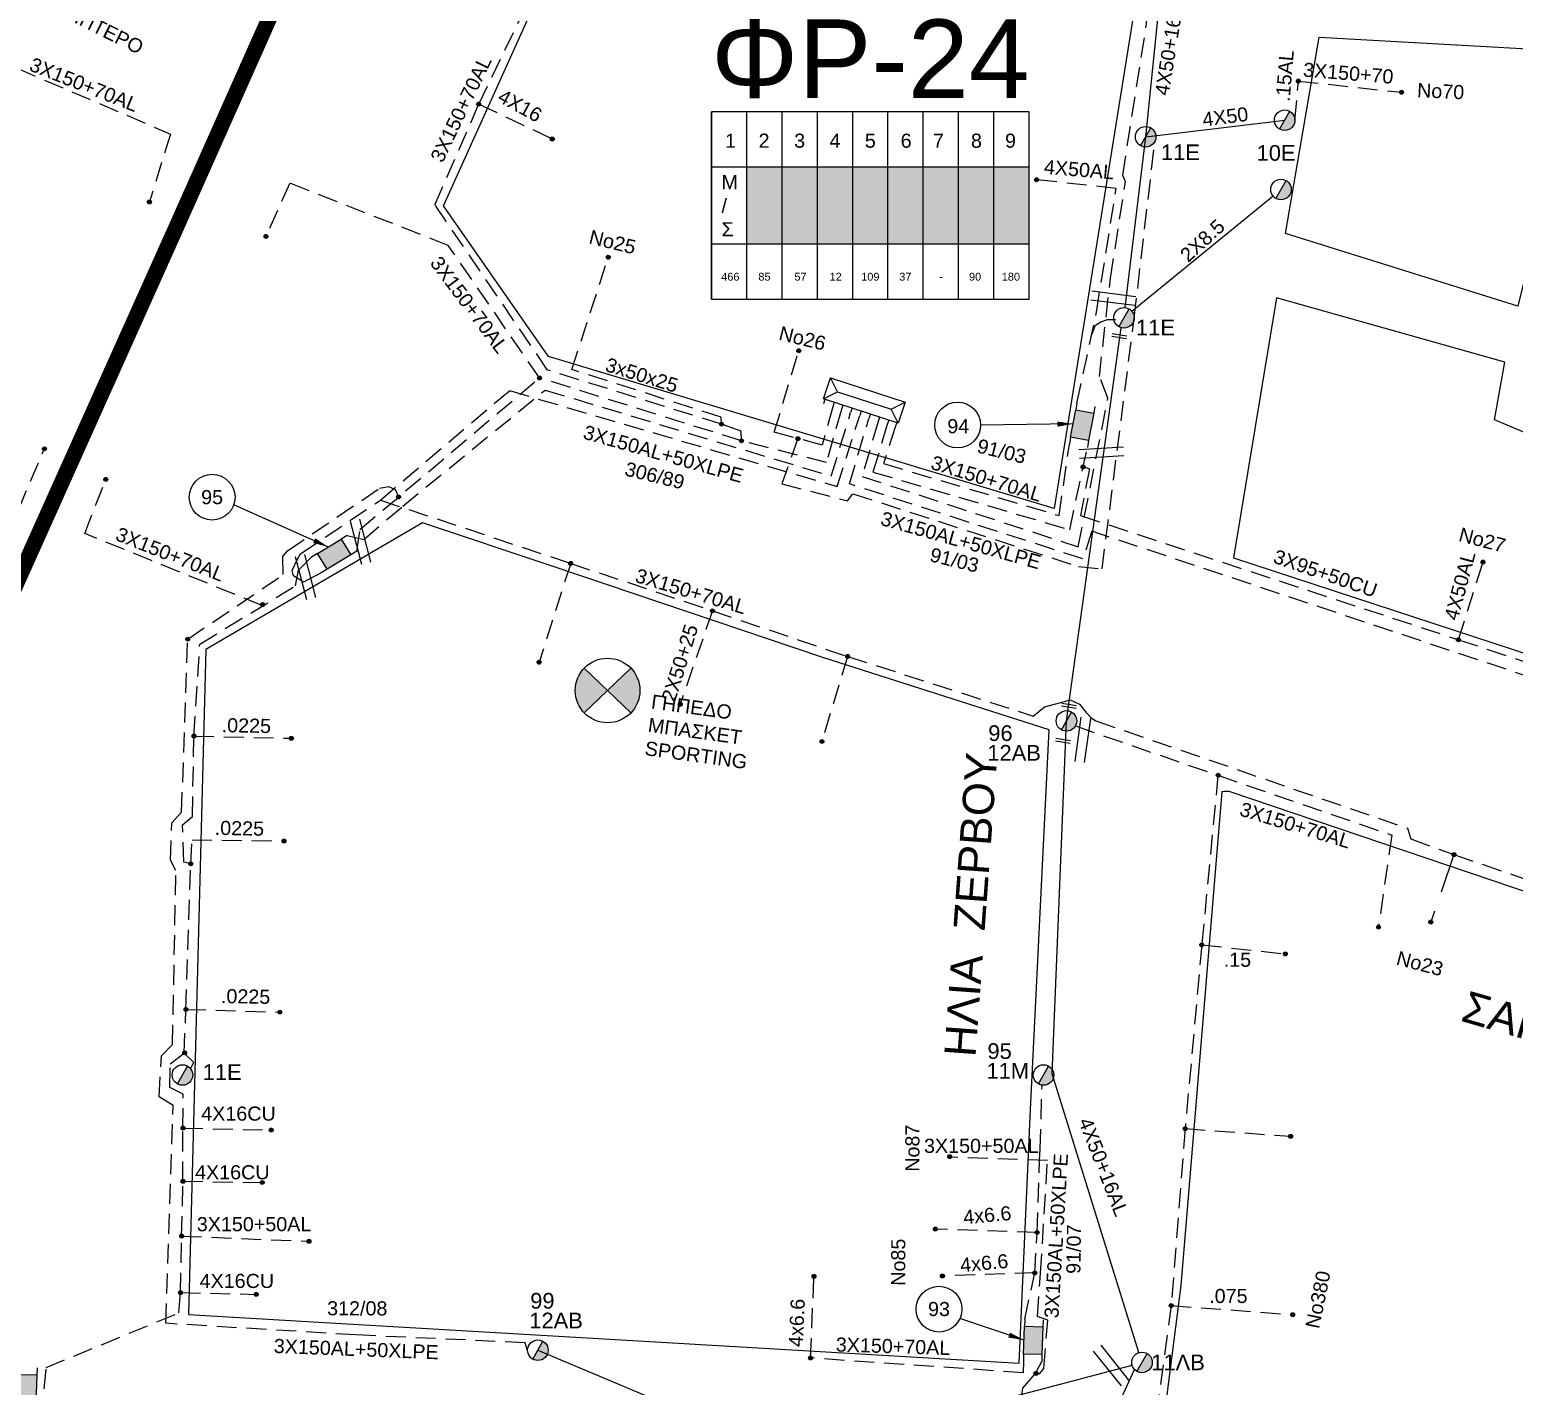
# Model space of a CAD drawing. Header units: millimetres. Extents: x 766 to 1726, y 225 to 629.
# Drawn here: x 1391.4 to 1486.1, y 331.5 to 418 of the extents above; entities that cross this region are included whole.
import ezdxf
from ezdxf.enums import TextEntityAlignment as Align

# ---------------------------------------------------------------- set-up
doc = ezdxf.new("R2010")
doc.units = ezdxf.units.MM
for name, pattern in [('DASHED', [19.05, 12.7, -6.35]), ('DASHED2', [9.525, 6.35, -3.175]), ('DASHEDX2', [38.1, 25.4, -12.7])]:
    doc.linetypes.add(name, pattern=pattern)
for name, color, linetype in [('Link Box 4 Διευθύνσεων', 7, 'Continuous'), ('Άγνωστα', 7, 'Continuous'), ('Ασφαλειοκιβώτια Χ.Τ 9 αναχωρήσεων', 7, 'Continuous'), ('Γυμνά εναέρια ΧΤ (3Φ)   4x16CU', 7, 'Continuous'), ('Γυμνά εναέρια ΧΤ (3Φ)   4x50AL', 7, 'Continuous'), ('Γυμνά εναέρια ΧΤ και ΦΟΠ (3Φ)   4x50+16AL', 7, 'Continuous'), ('Επιγραφές - Σχήματα', 7, 'Continuous'), ('Καλώδια ΧΤ   2x50+16', 7, 'DASHED'), ('Καλώδια ΧΤ   2x8.5', 7, 'DASHED'), ('Καλώδια ΧΤ   3x150+50AL', 7, 'DASHED'), ('Καλώδια ΧΤ   3x150+70AL', 7, 'DASHED'), ('Καλώδια ΧΤ   3x150AL+50CU', 7, 'DASHED'), ('Καλώδια ΧΤ   3x150AL+50XLPE', 7, 'DASHED'), ('Καλώδια ΧΤ   3x95+50CU', 7, 'DASHED'), ('Καλώδια ΧΤ   4x16AL', 7, 'DASHED'), ('Καλώδια ΧΤ   4x50AL', 7, 'DASHED'), ('Καλώδια ΧΤ   4x6AL', 7, 'DASHED'), ('Μηχανική τομή', 7, 'Continuous'), ('Στύλος ΦΜ', 7, 'Continuous'), ('Στύλος ΦΜ @ 1', 7, 'Continuous'), ('Συνδέσεις', 7, 'Continuous'), ('Συνεστραμμένα ΧΤ   3x70+54.6+25 AL', 7, 'SYN_LINE'), ('Τομή', 7, 'Continuous'), ('Υποσταθμός πόλεως', 7, 'Continuous'), ('Υπόβαθρο ΔΕΗ', 7, 'Continuous'), ('Υπόγεια καλώδια Δικτύου ΧΤ και Παρ. ΧΤ - 3X150+70 AL', 7, 'DASHED'), ('Υπόγεια καλώδια Δικτύου ΧΤ και Παρ. ΧΤ 3X50AL +25CU  XLPE', 7, 'DASHED'), ('Υπόγεια καλώδια Παροχών ΧΤ   .0225', 7, 'DASHED'), ('Υπόγεια καλώδια Παροχών ΧΤ   .15', 7, 'DASHED')]:
    doc.layers.add(name, color=color, linetype=linetype)
doc.styles.get("Standard").update_dxf_attribs({"font": 'arial.ttf'})
doc.linetypes.add('SYN_LINE', pattern='A,0.5,-0.0001,["/\\/\\/\\/",Standard,S=0.1,R=0,X=0,Y=-0.05],-0.25', length=0.7501)
doc.dimstyles.new('ISO-25', dxfattribs={"dimtxt": 2.5, "dimasz": 2.5, "dimexe": 1.25, "dimexo": 0.625, "dimtad": 1, "dimtxsty": 'Standard', "dimcen": 2.5, "dimadec": 0, "dimazin": 0, "dimtfac": 1, "dimtmove": 0, "dimatfit": 3, "dimfxl": 1, "dimarcsym": 0})

# ---------------------------------------------------------------- blocks, each defined once
blk = doc.blocks.new('LINK BOX 4 ΑΝΑΧΩΡΗΣΕΩΝ_')
at = {"layer": 'Link Box 4 Διευθύνσεων', "ltscale": 40}
blk.add_hatch(color=256, dxfattribs=at).paths.add_polyline_path([(-3.54, 0), (-3.54, -4.67), (3.54, -4.67), (3.54, 0)])
for p, q in [((-3.54, 0), (-5.33, 0)), ((5.33, 0), (3.54, 0)), ((-3.54, -4.67), (-5.33, -4.67)), ((5.33, -4.67), (3.54, -4.67))]:
    blk.add_line(p, q, dxfattribs=at)
blk.add_lwpolyline([(-3.54, -4.67), (-3.54, 0), (3.54, 0), (3.54, -4.67)], close=True, dxfattribs=at)
blk = doc.blocks.new('ΤΟΜΗ')
at = {"layer": 'Τομή', "ltscale": 40}
for p, q in [((-5.68, 0), (5.68, 0)), ((5.68, -2.33), (-5.68, -2.33))]:
    blk.add_line(p, q, dxfattribs=at)
blk = doc.blocks.new('ΥΠΑΡΧΩΝ ΤΣΙΜΕΝΤΕΝΙΟΣ ΣΤΥΛΟΣ')
at = {"layer": 'Στύλος ΦΜ'}
blk.add_hatch(color=256, dxfattribs=at).paths.add_polyline_path([(-1.29, -2.28, 0.574793), (2.62, 0, 0.268822), (1.3, 2.27)])
blk.add_line((-1.29, -2.28), (1.3, 2.27), dxfattribs=at)
blk.add_circle((0, 0), 2.62, dxfattribs=at)
at = {"layer": 'Στύλος ΦΜ', "flags": 4}
for tag, p in [('ΑΡΙΘΜΟΣ', (-4.68, 8.05)), ('ΤΥΠΟΣ', (-4.91, 3.03))]:
    blk.add_attdef(tag, p, '', height=4, dxfattribs=at)
blk = doc.blocks.new('_ΣΥΝΔΕΣΗ')
at = {"layer": 'Συνδέσεις', "linetype": 'SYN_LINE', "ltscale": 40}
blk.add_hatch(color=256, dxfattribs=at).paths.add_polyline_path([(0.5, -0.01, 1), (-0.5, -0.01, 1)])
at = {"layer": 'Συνδέσεις'}
blk.add_circle((0, -0.01), 0.5, dxfattribs=at)
blk = doc.blocks.new('ΑΣΦΑΛΕΙΟΚΙΒΩΤΙΟ ΥΠΟΣΤΑΘΜΟΥ 9A ΑΝΑΧΩΡΗΣΕΩΝ')
at = {"layer": 'Ασφαλειοκιβώτια Χ.Τ 9 αναχωρήσεων', "ltscale": 40}
for p, q in [((0, 0), (0, 11.955)), ((2.25, 0), (2.25, 11.955)), ((4.5, 0), (4.5, 11.955)), ((6.75, 0), (6.75, 11.955)), ((9, 0), (9, 11.955)), ((11.25, 0), (11.25, 11.955)), ((13.5, 0), (13.5, 11.955)), ((15.75, 0), (15.75, 11.955)), ((18, 0), (18, 11.955)), ((0, 8.434), (20.25, 8.434)), ((0, 3.521), (20.25, 3.521))]:
    blk.add_line(p, q, dxfattribs=at)
at = {"layer": 'Ασφαλειοκιβώτια Χ.Τ 9 αναχωρήσεων'}
blk.add_lwpolyline([(20.25, 0), (20.25, 11.955), (0, 11.955), (0, 0)], close=True, dxfattribs=at)
for s, p in [('1', (0.855, 9.658)), ('2', (2.997, 9.658)), ('3', (5.265, 9.658)), ('4', (7.521, 9.658)), ('5', (9.774, 9.658)), ('6', (12.057, 9.658)), ('7', (14.118, 9.658)), ('8', (16.54, 9.658)), ('9', (18.714, 9.658))]:
    blk.add_text(s, height=0.9, dxfattribs=at).set_placement(p)
at = {"layer": 'Ασφαλειοκιβώτια Χ.Τ 9 αναχωρήσεων', "ltscale": 40}
for tag, height, p in [('ΟΝΟΜΑ', 1.25, (9.403, 14.063)), ('ΚΕΙΜΕΝΟ 1', 0.5, (1.194, 1.435)), ('ΚΕΙΜΕΝΟ 2', 0.5, (3.37, 1.435)), ('ΚΕΙΜΕΝΟ 3', 0.5, (5.669, 1.435)), ('ΚΕΙΜΕΝΟ 4', 0.5, (7.913, 1.435)), ('ΚΕΙΜΕΝΟ 5', 0.5, (10.123, 1.435)), ('ΚΕΙΜΕΝΟ 6', 0.5, (12.354, 1.435)), ('ΚΕΙΜΕΝΟ 7', 0.5, (14.623, 1.435)), ('ΚΕΙΜΕΝΟ 8', 0.5, (16.804, 1.435)), ('ΚΕΙΜΕΝΟ 9', 0.5, (19.088, 1.435)), ('ΣΧ', 0.5, (9.152, -0.433))]:
    blk.add_attdef(tag, text='', height=height, dxfattribs=at).set_placement(p, align=Align.MIDDLE_CENTER)
blk = doc.blocks.new('ΥΠΟΣΤΑΘΜΟΣ ΠΟΛΕΩΣ 9 ΑΝΑΧΩΡΗΣΕΩΝ')
at = {"layer": 'Υποσταθμός πόλεως', "ltscale": 40}
for p, q in [((-9.63, -2.82), (-9.63, -4)), ((-7.12, -2.82), (-7.12, -4)), ((-4.84, -2.82), (-4.84, -4)), ((-2.36, -2.82), (-2.36, -4)), ((0.09, -2.82), (0.09, -4)), ((2.55, -2.82), (2.55, -4)), ((5.02, -2.82), (5.02, -4)), ((7.48, -2.82), (7.48, -4)), ((9.61, -2.82), (9.61, -4))]:
    blk.add_line(p, q, dxfattribs=at)
blk.add_lwpolyline([(-10.02, 2.82), (10.02, 2.82), (10.02, -2.82), (-10.02, -2.82)], close=True, dxfattribs=at)
for points in [[(-7.21, 0), (-10.02, 2.82)], [(-10.02, -2.82), (-7.21, 0)], [(-7.21, 0), (7.21, 0)], [(7.21, 0), (10.02, 2.82)], [(10.02, -2.82), (7.21, 0)]]:
    blk.add_lwpolyline(points, dxfattribs=at)
at = {"layer": 'Υποσταθμός πόλεως', "linetype": 'SYN_LINE', "ltscale": 40, "flags": 1}
for tag, p in [('ΜΕΤΑΣΧΗΜΑΤΙΣΜΟΣ', (10.79, 1.71)), ('ΙΣΧΥΣ', (10.77, -1.08)), ('ΑΡΙΘΜΟΣ', (10.89, -3.8))]:
    blk.add_attdef(tag, p, '', height=1.8, dxfattribs=at)
blk = doc.blocks.new('ΜΗΧΑΝΙΚΗ ΤΟΜΗ')
at = {"layer": 'Μηχανική τομή', "ltscale": 40}
for p, q in [((-1.89, 0.78), (1.89, 0.78)), ((1.89, 0), (-1.89, 0))]:
    blk.add_line(p, q, dxfattribs=at)

msp = doc.modelspace()

# ---------------------------------------------------------------- hatches: boundary and pattern name
at = {"layer": 'Ασφαλειοκιβώτια Χ.Τ 9 αναχωρήσεων'}
for color, points in [(173, [(1439.439, 409.227), (1437.189, 409.227), (1437.189, 404.314), (1439.439, 404.314)]), (30, [(1441.689, 409.227), (1439.439, 409.227), (1439.439, 404.314), (1441.689, 404.314)]), (85, [(1443.939, 409.227), (1441.689, 409.227), (1441.689, 404.314), (1443.939, 404.314)]), (133, [(1446.189, 409.227), (1443.939, 409.227), (1443.939, 404.314), (1446.189, 404.314)]), (27, [(1448.439, 409.227), (1446.189, 409.227), (1446.189, 404.314), (1448.439, 404.314)]), (5, [(1450.689, 409.227), (1448.439, 409.227), (1448.439, 404.314), (1450.689, 404.314)]), (1, [(1452.939, 409.227), (1450.689, 409.227), (1450.689, 404.314), (1452.939, 404.314)]), (6, [(1455.189, 409.227), (1452.939, 409.227), (1452.939, 404.314), (1455.189, 404.314)])]:
    msp.add_hatch(color=color, dxfattribs=at).paths.add_polyline_path(points)
at = {"layer": 'Επιγραφές - Σχήματα'}
h = msp.add_hatch(color=1, dxfattribs=at)
h.paths.add_polyline_path([(1428.303, 375.838), (1426.811, 377.259, 0.192459), (1426.243, 375.838, 0.192459), (1426.811, 374.418)])
h.paths.add_polyline_path([(1430.364, 375.838, 0.192459), (1429.796, 377.259), (1428.303, 375.838), (1429.796, 374.418, 0.192459)])
h = msp.add_hatch(color=1, dxfattribs=at)
h.paths.add_polyline_path([(1426.811, 377.259, 0.192459), (1426.243, 375.838, 0.192459), (1426.811, 374.418), (1428.303, 375.838)])
h.paths.add_polyline_path([(1429.796, 377.259), (1428.303, 375.838), (1429.796, 374.418, 0.192459), (1430.364, 375.838, 0.192459)])

# ---------------------------------------------------------------- linework, layer by layer
at = {"layer": 'Άγνωστα', "color": 5, "linetype": 'DASHED', "ltscale": 0.1}
for points in [[(1411.702, 385.723), (1412.757, 385.478), (1415.242, 387.594), (1424.322, 394.999), (1442.566, 389.512), (1443.808, 393.566)], [(1401.72, 364.793), (1401.286, 364.897), (1401.204, 367.27), (1401.823, 367.807), (1401.927, 372.936), (1402.299, 378.79), (1408.4, 382.519), (1408.586, 383.51), (1409.43, 384.332)], [(1401.697, 351.736), (1401.927, 352.116), (1401.307, 352.71), (1401.41, 355.5), (1401.72, 364.793), (1401.803, 366.321)], [(1390.671, 330.008), (1391.003, 329.313), (1392.21, 329.401), (1392.504, 332.665), (1400.972, 336.156), (1401.067, 337.439), (1401.142, 341.045), (1401.224, 344.541), (1401.224, 347.935), (1401.245, 350.102), (1400.398, 350.515), (1400.419, 352.029), (1401.307, 352.71)]]:
    msp.add_lwpolyline(points, dxfattribs=at)
at = {"layer": 'Άγνωστα', "color": 6, "linetype": 'DASHED', "ltscale": 0.1}
for points in [[(1425.953, 383.947), (1423.935, 377.646)], [(1443.615, 378.011), (1441.972, 372.587)]]:
    msp.add_lwpolyline(points, dxfattribs=at)
at = {"layer": 'Άγνωστα', "color": 6, "linetype": 'DASHEDX2', "ltscale": 0.1}
msp.add_lwpolyline([(1482.284, 365.377), (1480.806, 361.072)], dxfattribs=at)
at = {"layer": 'Άγνωστα', "color": 173, "linetype": 'DASHED', "ltscale": 0.1}
msp.add_lwpolyline([(1454.908, 335.737), (1455.55, 338.697), (1455.701, 341.276), (1455.851, 345.87), (1455.901, 346.601), (1456.013, 350.667)], dxfattribs=at)
at = {"layer": 'Άγνωστα', "color": 30, "linetype": 'DASHED', "ltscale": 0.1}
msp.add_lwpolyline([(1465.141, 347.896), (1471.87, 347.411)], dxfattribs=at)
at = {"layer": 'Γυμνά εναέρια ΧΤ (3Φ)   4x16CU', "color": 5, "linetype": 'DASHED', "ltscale": 0.1}
for points in [[(1401.224, 347.935), (1406.852, 347.809)], [(1401.224, 344.541), (1406.279, 344.464)], [(1401.067, 337.439), (1405.896, 337.328)]]:
    msp.add_lwpolyline(points, dxfattribs=at)
at = {"layer": 'Γυμνά εναέρια ΧΤ (3Φ)   4x50AL', "color": 27}
msp.add_lwpolyline([(1462.626, 411.15), (1471.489, 412.209)], dxfattribs=at)
at = {"layer": 'Γυμνά εναέρια ΧΤ και ΦΟΠ (3Φ)   4x50+16AL', "color": 27, "ltscale": 10}
msp.add_lwpolyline([(1461.316, 400.256), (1462.626, 411.15), (1463.674, 421.397), (1463.674, 421.397)], dxfattribs=at)
at = {"layer": 'Γυμνά εναέρια ΧΤ και ΦΟΠ (3Φ)   4x50+16AL', "color": 173, "ltscale": 10}
msp.add_lwpolyline([(1462.191, 333.614), (1456.65, 351.4), (1457.57, 373.898), (1461.066, 398.975)], dxfattribs=at)
at = {"layer": 'Γυμνά εναέρια ΧΤ και ΦΟΠ (3Φ)   4x50+16AL', "color": 173, "ltscale": 0.1}
msp.add_lwpolyline([(1456.689, 284.298), (1453.526, 313.565), (1459.098, 326.433), (1461.917, 332.532)], dxfattribs=at)
at = {"layer": 'Επιγραφές - Σχήματα', "color": 1}
for points in [[(1426.811, 374.418), (1429.796, 377.259)], [(1426.811, 377.259), (1429.796, 374.418)]]:
    msp.add_lwpolyline(points, dxfattribs=at)
at = {"layer": 'Επιγραφές - Σχήματα'}
for centre in [(1450.627, 392.769), (1403.084, 388.165), (1449.442, 336.386)]:
    msp.add_circle(centre, 1.461, dxfattribs=at)
at = {"layer": 'Επιγραφές - Σχήματα', "color": 1}
msp.add_circle((1428.303, 375.838), 2.061, dxfattribs=at)
at = {"layer": 'Καλώδια ΧΤ   2x50+16', "color": 6, "linetype": 'DASHED', "ltscale": 0.1}
msp.add_lwpolyline([(1434.991, 380.92), (1432.939, 374.962)], dxfattribs=at)
at = {"layer": 'Καλώδια ΧΤ   2x8.5', "color": 27}
msp.add_lwpolyline([(1461.744, 400.02), (1470.746, 407.375)], dxfattribs=at)
at = {"layer": 'Καλώδια ΧΤ   3x150+50AL', "color": 5, "ltscale": 0.1}
msp.add_lwpolyline([(1401.142, 341.045), (1409.26, 340.713)], dxfattribs=at)
at = {"layer": 'Καλώδια ΧΤ   3x150+70AL', "color": 1, "ltscale": 0.1}
msp.add_lwpolyline([(1445.561, 392.996), (1444.533, 389.488), (1458.328, 385), (1458.328, 385), (1460.219, 394.471), (1459.674, 395.853), (1460.376, 402.133), (1461.332, 408.279), (1461.157, 408.688), (1462.678, 418.354), (1462.704, 420.989), (1459.173, 422.71), (1458.67, 423.498), (1457.923, 423.457)], dxfattribs=at)
at = {"layer": 'Καλώδια ΧΤ   3x150+70AL', "color": 133, "ltscale": 0.1}
for points in [[(1436.848, 391.762), (1436.818, 392.367), (1435.572, 392.825), (1424.48, 396.275), (1417.298, 406.807), (1420.092, 413.237), (1422.951, 419.147), (1423.601, 420.661), (1423.976, 421.296), (1429.462, 418.8)], [(1443.216, 393.758), (1442.266, 390.383), (1436.848, 391.762), (1423.965, 395.772), (1418.148, 404.22), (1408.036, 408.19), (1406.516, 404.796)], [(1412.311, 384.728), (1412.514, 386.107), (1423.965, 395.772)]]:
    msp.add_lwpolyline(points, dxfattribs=at)
at = {"layer": 'Καλώδια ΧΤ   3x150+70AL', "color": 27, "ltscale": 0.1}
msp.add_lwpolyline([(1472.361, 414.701), (1478.936, 413.99)], dxfattribs=at)
at = {"layer": 'Καλώδια ΧΤ   3x150+70AL', "color": 173, "ltscale": 0.1}
for points in [[(1458.241, 394.172), (1459.489, 399.969), (1460.741, 407.86)], [(1459.143, 398.438), (1459.428, 399.138), (1459.765, 399.345), (1460.18, 399.501), (1460.491, 399.501), (1460.699, 399.501)], [(1446.653, 392.641), (1445.896, 390.307), (1457.106, 386.996), (1457.756, 391.552)], [(1454.823, 333.074), (1454.812, 332.327), (1441.248, 333.271)]]:
    msp.add_lwpolyline(points, dxfattribs=at)
at = {"layer": 'Καλώδια ΧΤ   3x150+70AL', "color": 85, "ltscale": 0.1}
msp.add_lwpolyline([(1446.146, 392.805), (1445.229, 389.77), (1457.78, 386.093), (1458.903, 391.34)], dxfattribs=at)
at = {"layer": 'Καλώδια ΧΤ   3x150+70AL', "color": 5, "ltscale": 0.1}
msp.add_lwpolyline([(1406.315, 381.245), (1394.956, 385.853), (1396.303, 389.301)], dxfattribs=at)
at = {"layer": 'Καλώδια ΧΤ   3x150+70AL', "color": 6, "ltscale": 0.1}
msp.add_lwpolyline([(1410.039, 383.337), (1408.914, 382.748), (1408.271, 383.152), (1408.187, 383.487), (1408.511, 384.17), (1408.714, 384.553), (1413.813, 387.984), (1425.953, 383.947), (1434.991, 380.92), (1443.615, 378.011), (1455.451, 374.21), (1456.181, 374.798), (1457.207, 375.064), (1457.8, 375.234), (1458.4, 374.968), (1458.815, 374.465), (1459.149, 374.102), (1459.452, 373.902), (1479.315, 367.053), (1479.528, 366.375), (1482.284, 365.377), (1496.867, 360.356), (1505.866, 357.642), (1511.476, 355.542)], dxfattribs=at)
at = {"layer": 'Καλώδια ΧΤ   3x150+70AL', "color": 30, "ltscale": 0.1}
for points in [[(1458.139, 373.575), (1467.235, 370.432), (1478.319, 366.615), (1477.471, 360.75)], [(1467.235, 370.432), (1466.199, 359.618), (1465.141, 347.896), (1464.252, 336.614), (1462.851, 326.433), (1459.419, 306.842), (1458.721, 302.736), (1457.57, 295.034), (1457.596, 294.593), (1482.89, 290.799), (1483.186, 292.94)]]:
    msp.add_lwpolyline(points, dxfattribs=at)
at = {"layer": 'Καλώδια ΧΤ   3x150AL+50CU', "color": 30, "ltscale": 0.1}
msp.add_lwpolyline([(1518.137, 366.35), (1459.192, 385.997), (1458.613, 384.232), (1443.725, 389.012), (1444.974, 393.186)], dxfattribs=at)
at = {"layer": 'Καλώδια ΧΤ   3x150AL+50XLPE', "color": 27, "ltscale": 0.1}
for points in [[(1440.443, 391.903), (1439.41, 389.014), (1443.611, 387.936), (1443.955, 388.383), (1458.331, 383.753), (1459.843, 383.59), (1461.892, 399.59), (1463.208, 410.851)], [(1442.675, 393.934), (1441.995, 391.482), (1438.936, 392.315), (1438.936, 392.315), (1438.936, 392.315), (1438.936, 392.315), (1440.497, 397.501)]]:
    msp.add_lwpolyline(points, dxfattribs=at)
at = {"layer": 'Καλώδια ΧΤ   3x150AL+50XLPE', "color": 6, "ltscale": 0.1}
msp.add_lwpolyline([(1413.813, 387.984), (1422.056, 394.963), (1442.952, 388.841), (1444.389, 393.377)], dxfattribs=at)
at = {"layer": 'Καλώδια ΧΤ   3x150AL+50XLPE', "color": 133, "ltscale": 0.1}
msp.add_lwpolyline([(1423.208, 333.722), (1423.045, 334.244), (1412.239, 334.74), (1410.354, 334.854), (1400.124, 335.482), (1400.606, 349.37), (1399.705, 349.933), (1399.859, 352.544), (1400.561, 353.257), (1400.779, 364.355), (1400.427, 365.009), (1400.524, 367.398), (1401.139, 368.082), (1401.532, 379.113), (1407.612, 383.226), (1407.595, 384.384), (1407.899, 384.749), (1413.76, 388.738), (1414.334, 388.839), (1414.749, 388.666), (1414.972, 388.182)], dxfattribs=at)
at = {"layer": 'Καλώδια ΧΤ   3x150AL+50XLPE', "color": 5, "ltscale": 0.1}
msp.add_lwpolyline([(1455.581, 332.251), (1455.88, 332.272), (1456.129, 332.61), (1456.375, 335.683), (1455.729, 335.927), (1455.919, 338.649), (1456.362, 345.865), (1450.127, 346.081)], dxfattribs=at)
at = {"layer": 'Καλώδια ΧΤ   3x95+50CU', "color": 85, "ltscale": 0.1}
msp.add_lwpolyline([(1458.641, 390.115), (1459.032, 389.967), (1458.465, 386.992), (1482.572, 379.078), (1510.384, 369.866), (1532.895, 362.722), (1536.775, 361.739), (1543.238, 359.63)], dxfattribs=at)
at = {"layer": 'Καλώδια ΧΤ   4x16AL', "color": 133, "ltscale": 0.1}
msp.add_lwpolyline([(1420.092, 413.237), (1424.778, 411.015)], dxfattribs=at)
at = {"layer": 'Καλώδια ΧΤ   4x50AL', "color": 173, "ltscale": 0.1}
msp.add_lwpolyline([(1460.741, 407.86), (1455.663, 408.41)], dxfattribs=at)
at = {"layer": 'Καλώδια ΧΤ   4x50AL', "color": 85, "ltscale": 0.1}
msp.add_lwpolyline([(1482.572, 379.078), (1484.136, 384.028)], dxfattribs=at)
at = {"layer": 'Καλώδια ΧΤ   4x6AL', "color": 173, "linetype": 'DASHED', "ltscale": 0.1}
for points in [[(1455.701, 341.276), (1449.208, 341.492)], [(1441.248, 333.271), (1441.468, 338.482)], [(1455.55, 338.697), (1449.656, 338.5)]]:
    msp.add_lwpolyline(points, dxfattribs=at)
at = {"layer": 'Συνεστραμμένα ΧΤ   3x70+54.6+25 AL', "color": 133, "ltscale": 10}
msp.add_lwpolyline([(1423.861, 333.767), (1439.866, 327.022), (1461.753, 332.821)], dxfattribs=at)
at = {"layer": 'Υπόβαθρο ΔΕΗ', "linetype": 'DASHED2', "ltscale": 1.5, "const_width": 1, "flags": 128}
msp.add_lwpolyline([(1331.093, 245.3), (1342.047, 271.231), (1355.691, 302.6), (1366.859, 328.368), (1379.319, 357.098), (1390.003, 381.321), (1400.796, 405.376), (1410.202, 426.503), (1421.434, 448.216), (1430.934, 466.415), (1434.011, 472.903), (1439.093, 480.737), (1445.181, 489.19), (1448.557, 493.339), (1454.267, 499.1), (1465.692, 511.055), (1482.188, 528.362), (1487.533, 533.765), (1494.854, 540.49), (1504.253, 548.541), (1513.643, 556.746), (1541.032, 580.479)], dxfattribs=at)
at = {"layer": 'Υπόβαθρο ΔΕΗ'}
for points in [[(1425.767, 424.322), (1430.982, 435.702), (1454.498, 424.322), (1462.126, 420.7), (1456.788, 387.453), (1424.539, 397.132), (1417.832, 406.746), (1425.767, 424.322)], [(1486.348, 400.349), (1471.543, 404.974), (1473.683, 417.497), (1493.466, 416.406), (1493.161, 406.37), (1487.787, 406.149), (1486.348, 400.349)], [(1487.358, 378.038), (1491.489, 390.315), (1484.873, 393.099), (1485.533, 396.787), (1470.972, 400.877), (1468.229, 384.297), (1487.358, 378.038)], [(1401.58, 336.041), (1410.966, 335.49), (1431.719, 334.28), (1454.547, 332.946), (1455.272, 349.126), (1456.473, 373.34), (1442.037, 377.949), (1424.769, 383.77), (1416.507, 386.524), (1402.68, 378.449), (1401.58, 336.041)], [(1516.106, 326.433), (1517.331, 352.502), (1491.693, 361.37), (1467.95, 369.397), (1467.66, 369.397), (1467.477, 369.366), (1464.865, 337.883), (1463.395, 326.433), (1457.919, 295.068), (1514.458, 286.168), (1516.106, 326.433)]]:
    msp.add_lwpolyline(points, dxfattribs=at)
at = {"layer": 'Υπόγεια καλώδια Δικτύου ΧΤ και Παρ. ΧΤ - 3X150+70 AL', "color": 27, "ltscale": 0.1}
msp.add_lwpolyline([(1388.89, 416.272), (1400.432, 411.324), (1399.086, 406.997)], dxfattribs=at)
at = {"layer": 'Υπόγεια καλώδια Δικτύου ΧΤ και Παρ. ΧΤ - 3X150+70 AL', "color": 2, "ltscale": 0.1}
msp.add_lwpolyline([(1381.084, 391.47), (1390.755, 387.433), (1392.389, 391.253)], dxfattribs=at)
at = {"layer": 'Υπόγεια καλώδια Δικτύου ΧΤ και Παρ. ΧΤ - 3X150+70 AL', "color": 5, "ltscale": 0.1}
msp.add_lwpolyline([(1483.748, 292.85), (1483.392, 290.251), (1449.815, 295.201), (1454.064, 326.433), (1454.788, 331.345), (1455.581, 332.251), (1455.99, 333.037)], dxfattribs=at)
at = {"layer": 'Υπόγεια καλώδια Δικτύου ΧΤ και Παρ. ΧΤ 3X50AL +25CU  XLPE', "color": 133, "linetype": 'DASHED', "ltscale": 0.1}
msp.add_lwpolyline([(1435.572, 392.825), (1435.556, 393.274), (1426.028, 396.301), (1428.345, 403.474)], dxfattribs=at)
at = {"layer": 'Υπόγεια καλώδια Παροχών ΧΤ   .0225', "color": 5, "ltscale": 0.1}
for points in [[(1401.927, 372.936), (1408.131, 372.792)], [(1401.803, 366.321), (1407.669, 366.238)], [(1401.41, 355.5), (1407.403, 355.328)]]:
    msp.add_lwpolyline(points, dxfattribs=at)
at = {"layer": 'Υπόγεια καλώδια Παροχών ΧΤ   .15', "color": 27, "ltscale": 0.1}
msp.add_lwpolyline([(1472.143, 412.209), (1472.361, 414.701)], dxfattribs=at)
at = {"layer": 'Υπόγεια καλώδια Παροχών ΧΤ   .15', "color": 30, "ltscale": 0.1}
for points in [[(1466.199, 359.618), (1471.53, 359.045)], [(1464.252, 336.614), (1472.003, 336.038)]]:
    msp.add_lwpolyline(points, dxfattribs=at)

# ---------------------------------------------------------------- block references
at = {"layer": 'Link Box 4 Διευθύνσεων'}
for p, xscale, yscale, zscale, rotation in [((1457.998, 392.862), 0.250000000000076, 0.250000000000076, 0.250000000000076, 79.50211157195756), ((1410.566, 385.027), 0.2499999999999118, 0.2499999999999118, 0.2499999999999118, 31.47237686508765), ((1454.866, 334.405), 0.250000000000025, 0.250000000000025, 0.250000000000025, 88.17307364505821), ((1390.713, 331.34), 0.2500000000000818, 0.2500000000000818, 0.2500000000000818, 88.17307364505864)]:
    msp.add_blockref('LINK BOX 4 ΑΝΑΧΩΡΗΣΕΩΝ_', p, dxfattribs=dict(at, xscale=xscale, yscale=yscale, zscale=zscale, rotation=rotation))
at = {"layer": 'Ασφαλειοκιβώτια Χ.Τ 9 αναχωρήσεων'}
ref = msp.add_blockref('ΑΣΦΑΛΕΙΟΚΙΒΩΤΙΟ ΥΠΟΣΤΑΘΜΟΥ 9A ΑΝΑΧΩΡΗΣΕΩΝ', (1434.939, 400.793), dxfattribs=at)
ref.add_attrib('ΚΕΙΜΕΝΟ 9', '180', dxfattribs={"ltscale": 40, "height": 0.5}).set_placement((1454.027, 402.228), align=Align.MIDDLE_CENTER)
ref.add_attrib('ΚΕΙΜΕΝΟ 8', '90', dxfattribs={"ltscale": 40, "height": 0.5}).set_placement((1451.743, 402.228), align=Align.MIDDLE_CENTER)
ref.add_attrib('ΚΕΙΜΕΝΟ 7', '-', dxfattribs={"ltscale": 40, "height": 0.5}).set_placement((1449.562, 402.228), align=Align.MIDDLE_CENTER)
ref.add_attrib('ΚΕΙΜΕΝΟ 6', '37', dxfattribs={"ltscale": 40, "height": 0.5}).set_placement((1447.293, 402.228), align=Align.MIDDLE_CENTER)
ref.add_attrib('ΚΕΙΜΕΝΟ 5', '109', dxfattribs={"ltscale": 40, "height": 0.5}).set_placement((1445.063, 402.228), align=Align.MIDDLE_CENTER)
ref.add_attrib('ΚΕΙΜΕΝΟ 4', '12', dxfattribs={"ltscale": 40, "height": 0.5}).set_placement((1442.852, 402.228), align=Align.MIDDLE_CENTER)
ref.add_attrib('ΚΕΙΜΕΝΟ 3', '57', dxfattribs={"ltscale": 40, "height": 0.5}).set_placement((1440.608, 402.228), align=Align.MIDDLE_CENTER)
ref.add_attrib('ΚΕΙΜΕΝΟ 1', '466', dxfattribs={"ltscale": 40, "height": 0.5}).set_placement((1436.133, 402.228), align=Align.MIDDLE_CENTER)
ref.add_attrib('ΚΕΙΜΕΝΟ 2', '85', dxfattribs={"ltscale": 40, "height": 0.5}).set_placement((1438.309, 402.228), align=Align.MIDDLE_CENTER)
at = {"layer": 'Μηχανική τομή', "xscale": 0.2500000000000157, "yscale": 0.2500000000000157, "zscale": 0.2500000000000157, "rotation": 350.5783219312133}
for p in [(1460.924, 398.335), (1457.714, 374.766), (1457.335, 372.528)]:
    msp.add_blockref('ΜΗΧΑΝΙΚΗ ΤΟΜΗ', p, dxfattribs=at)
at = {"layer": 'Στύλος ΦΜ @ 1', "ltscale": 40}
ref = msp.add_blockref('ΥΠΑΡΧΩΝ ΤΣΙΜΕΝΤΕΝΙΟΣ ΣΤΥΛΟΣ', (1471.489, 412.209), dxfattribs=dict(at, xscale=0.25, yscale=0.25, zscale=0.25))
ref.add_attrib('ΤΥΠΟΣ', '10E', (1469.699, 409.623), dxfattribs={"layer": 'Στύλος ΦΜ', "height": 1, "flags": 4})
ref = msp.add_blockref('ΥΠΑΡΧΩΝ ΤΣΙΜΕΝΤΕΝΙΟΣ ΣΤΥΛΟΣ', (1462.626, 411.15), dxfattribs=dict(at, xscale=0.25, yscale=0.25, zscale=0.25))
ref.add_attrib('ΤΥΠΟΣ', '11E', (1463.596, 409.661), dxfattribs={"layer": 'Στύλος ΦΜ', "height": 1, "flags": 4})
at = {"layer": 'Στύλος ΦΜ @ 1', "ltscale": 40, "xscale": 0.25, "yscale": 0.25, "zscale": 0.25}
msp.add_blockref('ΥΠΑΡΧΩΝ ΤΣΙΜΕΝΤΕΝΙΟΣ ΣΤΥΛΟΣ', (1471.253, 407.789), dxfattribs=at)
at = {"layer": 'Στύλος ΦΜ @ 1', "ltscale": 40}
ref = msp.add_blockref('ΥΠΑΡΧΩΝ ΤΣΙΜΕΝΤΕΝΙΟΣ ΣΤΥΛΟΣ', (1461.237, 399.606), dxfattribs=dict(at, xscale=0.25, yscale=0.25, zscale=0.25))
ref.add_attrib('ΤΥΠΟΣ', '11E', (1462.005, 398.49), dxfattribs={"layer": 'Στύλος ΦΜ', "height": 1, "flags": 4})
ref = msp.add_blockref('ΥΠΑΡΧΩΝ ΤΣΙΜΕΝΤΕΝΙΟΣ ΣΤΥΛΟΣ', (1457.57, 373.898), dxfattribs=dict(at, xscale=0.25, yscale=0.25, zscale=0.25))
ref.add_attrib('ΤΥΠΟΣ', '12AB', (1452.525, 371.363), dxfattribs={"layer": 'Στύλος ΦΜ', "height": 1, "flags": 4})
ref.add_attrib('ΑΡΙΘΜΟΣ', '96', (1452.585, 372.619), dxfattribs={"layer": 'Στύλος ΦΜ', "height": 1, "flags": 4})
ref = msp.add_blockref('ΥΠΑΡΧΩΝ ΤΣΙΜΕΝΤΕΝΙΟΣ ΣΤΥΛΟΣ', (1456.111, 351.314), dxfattribs=dict(at, xscale=0.25, yscale=0.25, zscale=0.25))
ref.add_attrib('ΤΥΠΟΣ', '11M', (1452.472, 351.086), dxfattribs={"layer": 'Στύλος ΦΜ', "height": 1, "flags": 4})
ref.add_attrib('ΑΡΙΘΜΟΣ', '95', (1452.531, 352.342), dxfattribs={"layer": 'Στύλος ΦΜ', "height": 1, "flags": 4})
ref = msp.add_blockref('ΥΠΑΡΧΩΝ ΤΣΙΜΕΝΤΕΝΙΟΣ ΣΤΥΛΟΣ', (1401.192, 351.32), dxfattribs=dict(at, xscale=0.25, yscale=0.25, zscale=0.25))
ref.add_attrib('ΤΥΠΟΣ', '11E', (1402.481, 351.007), dxfattribs={"layer": 'Στύλος ΦΜ', "height": 1, "flags": 4})
ref = msp.add_blockref('ΥΠΑΡΧΩΝ ΤΣΙΜΕΝΤΕΝΙΟΣ ΣΤΥΛΟΣ', (1423.861, 333.767), dxfattribs=dict(at, xscale=0.25, yscale=0.25, zscale=0.25))
ref.add_attrib('ΤΥΠΟΣ', '12AB', (1423.312, 335.162), dxfattribs={"layer": 'Στύλος ΦΜ', "height": 1, "flags": 4})
ref.add_attrib('ΑΡΙΘΜΟΣ', '99', (1423.371, 336.419), dxfattribs={"layer": 'Στύλος ΦΜ', "height": 1, "flags": 4})
ref = msp.add_blockref('ΥΠΑΡΧΩΝ ΤΣΙΜΕΝΤΕΝΙΟΣ ΣΤΥΛΟΣ', (1462.385, 332.989), dxfattribs=dict(at, xscale=0.25, yscale=0.25, zscale=0.25))
ref.add_attrib('ΤΥΠΟΣ', '11ΛB', (1462.978, 332.491), dxfattribs={"layer": 'Στύλος ΦΜ', "height": 1, "flags": 4})
at = {"layer": 'Συνδέσεις', "xscale": 0.25, "yscale": 0.25, "zscale": 0.25}
for p in [(1472.362, 414.704), (1478.937, 413.993), (1420.092, 413.237), (1424.778, 411.015), (1455.663, 408.41), (1399.086, 406.997), (1406.516, 404.796), (1428.345, 403.474), (1440.499, 397.506), (1423.965, 395.772), (1435.572, 392.825), (1440.443, 391.903), (1392.389, 391.253), (1436.848, 391.762), (1458.631, 390.096), (1396.303, 389.301), (1414.973, 388.185), (1425.953, 383.947), (1484.136, 384.028), (1406.311, 381.319), (1434.991, 380.92), (1401.532, 379.113), (1482.572, 379.078), (1443.615, 378.011), (1423.935, 377.646), (1432.939, 374.962), (1401.927, 372.936), (1408.131, 372.792), (1441.972, 372.587), (1467.247, 370.435), (1407.669, 366.238), (1482.284, 365.377), (1401.72, 364.793), (1477.471, 360.75), (1480.806, 361.072), (1466.199, 359.618), (1471.53, 359.045), (1401.41, 355.5), (1407.403, 355.328), (1401.335, 352.735), (1401.224, 347.935), (1406.852, 347.809), (1465.141, 347.896), (1471.87, 347.411), (1450.123, 346.116), (1401.224, 344.541), (1406.279, 344.464), (1401.142, 341.045), (1449.208, 341.492), (1455.701, 341.276), (1409.26, 340.713), (1441.468, 338.482), (1449.656, 338.5), (1455.55, 338.697), (1401.067, 337.439), (1405.896, 337.328), (1464.252, 336.614), (1472.003, 336.038), (1441.248, 333.271), (1455.636, 332.292)]:
    msp.add_blockref('_ΣΥΝΔΕΣΗ', p, dxfattribs=at)
at = {"layer": 'Τομή'}
for p, xscale, yscale, zscale, rotation in [((1460.596, 401.146), 0.2499999999998963, 0.2499999999998963, 0.2499999999998963, 352.9778219878426), ((1459.788, 391.296), 0.2499999999998988, 0.2499999999998988, 0.2499999999998988, 3.26333548521951), ((1412.271, 385.244), 0.2500000000000946, 0.2500000000000946, 0.2500000000000946, 104.556418745215), ((1408.759, 382.991), 0.2500000000000946, 0.2500000000000946, 0.2500000000000946, 104.556418745215), ((1458.321, 372.725), 0.2499999999998768, 0.2499999999998768, 0.2499999999998768, 82.06786568920211), ((1460.641, 332.972), 0.2499999999999787, 0.2499999999999787, 0.2499999999999787, 308.7005939978069)]:
    msp.add_blockref('ΤΟΜΗ', p, dxfattribs=dict(at, xscale=xscale, yscale=yscale, zscale=zscale, rotation=rotation))
at = {"layer": 'Υποσταθμός πόλεως', "xscale": 0.2500000000001191, "yscale": 0.2500000000001191, "zscale": 0.2500000000001191, "rotation": 341.9915672908139}
msp.add_blockref('ΥΠΟΣΤΑΘΜΟΣ ΠΟΛΕΩΣ 9 ΑΝΑΧΩΡΗΣΕΩΝ', (1444.677, 394.335), dxfattribs=at)

# ---------------------------------------------------------------- texts
at = {"layer": 'Ασφαλειοκιβώτια Χ.Τ 9 αναχωρήσεων', "insert": (1435.573, 408.706), "char_height": 0.9, "width": 2.17983, "attachment_point": 1}
msp.add_mtext('M\\P/\\PΣ', dxfattribs=at)
at = {"layer": 'Γυμνά εναέρια ΧΤ (3Φ)   4x16CU', "color": 7, "char_height": 0.9, "width": 84.18588, "attachment_point": 1}
for insert in [(1402.39, 349.306), (1401.995, 345.565), (1402.285, 338.635)]:
    msp.add_mtext('4X16CU', dxfattribs=dict(at, insert=insert))
at = {"layer": 'Γυμνά εναέρια ΧΤ (3Φ)   4x50AL', "color": 7, "insert": (1466.185, 412.686), "char_height": 0.9, "width": 84.18588, "attachment_point": 1, "rotation": 7.47466}
msp.add_mtext('4X50', dxfattribs=at)
at = {"layer": 'Γυμνά εναέρια ΧΤ και ΦΟΠ (3Φ)   4x50+16AL', "color": 7, "char_height": 0.9, "width": 84.18588, "attachment_point": 1}
for insert, rotation in [((1463.195, 413.882), 80.83002), ((1459.16, 348.698), 291.19761)]:
    msp.add_mtext('4X50+16AL', dxfattribs=dict(at, insert=insert, rotation=rotation))
at = {"layer": 'Επιγραφές - Σχήματα', "attachment_point": 1}
for s, insert, char_height, width, rotation in [('ΠΕΡΙΠΤΕΡΟ', (1392.316, 420.428), 0.9, 2.83161, 333.44912), ('ΗΛΙΑ  ΖΕΡΒΟΥ', (1449.768, 352.569), 2, 24.91875, 85.83782), ('ΣΑΡΑΝΤΑΠΟΡΟΥ', (1483.196, 356.712), 2, 6.6796, 343.85202)]:
    msp.add_mtext(s, dxfattribs=dict(at, insert=insert, char_height=char_height, width=width, rotation=rotation))
at = {"layer": 'Επιγραφές - Σχήματα'}
for s, insert, char_height, width, attachment_point in [('ΦΡ-24', (1434.899, 418.632), 5, 4.30029, 1), ('94', (1449.973, 393.145), 0.9, 1.13395, 1), ('95', (1403.084, 388.165), 0.9, 1.13395, 5), ('93', (1449.442, 336.386), 0.9, 1.13395, 5)]:
    msp.add_mtext(s, dxfattribs=dict(at, insert=insert, char_height=char_height, width=width, attachment_point=attachment_point))
at = {"layer": 'Επιγραφές - Σχήματα', "color": 7, "char_height": 0.9, "attachment_point": 5}
for s, insert, rotation in [('No70', (1481.438, 414.052), 357.22457), ('No25', (1428.622, 404.434), 346.34553), ('No26', (1440.732, 398.294), 346.34553), ('\\A1;91/03', (1453.441, 391.091), 346.34553), ('306/89', (1431.31, 389.542), 346.34553), ('No27', (1484.09, 385.431), 345.23806), ('91/03', (1450.427, 384.153), 346.34553), ('No23', (1480.111, 358.419), 345.23806), ('No87', (1447.749, 346.65), 89.84713), ('91/07', (1458.038, 340.209), 89.1025), ('No85', (1446.846, 339.378), 89.84713), ('No380', (1473.616, 336.995), 78.42043), ('312/08', (1412.342, 336.432), 359.84713)]:
    msp.add_mtext(s, dxfattribs=dict(at, insert=insert, rotation=rotation))
at = {"layer": 'Επιγραφές - Σχήματα', "color": 1, "insert": (1431.167, 375.588), "char_height": 0.9, "width": 15.00172, "attachment_point": 1, "rotation": 352.15138}
msp.add_mtext('ΓΗΠΕΔΟ \\PΜΠΑΣΚΕΤ\\PSPORTING', dxfattribs=at)
at = {"layer": 'Καλώδια ΧΤ   2x50+16', "color": 7, "insert": (1431.731, 375.307), "char_height": 0.9, "width": 84.18588, "attachment_point": 1, "rotation": 72.70479}
msp.add_mtext('2X50+25', dxfattribs=at)
at = {"layer": 'Καλώδια ΧΤ   2x8.5', "color": 7, "insert": (1464.724, 403.759), "char_height": 0.9, "width": 84.18588, "attachment_point": 1, "rotation": 42.44235}
msp.add_mtext('2X8.5', dxfattribs=at)
at = {"layer": 'Καλώδια ΧΤ   3x150+50AL', "color": 7, "char_height": 0.9, "width": 84.18588, "attachment_point": 1}
for insert in [(1448.486, 347.25), (1402.107, 342.256)]:
    msp.add_mtext('3X150+50AL', dxfattribs=dict(at, insert=insert))
at = {"layer": 'Καλώδια ΧΤ   3x150+70AL', "color": 7, "char_height": 0.9, "width": 84.18588, "attachment_point": 1}
for s, insert, rotation in [('3X150+70AL', (1416.97, 409.828), 64.38249), ('3X150+70', (1472.709, 415.892), 355.33701), ('3X150+70AL', (1417.658, 403.634), 306.76534), ('3X150+70AL', (1449.117, 390.849), 343.0225), ('3X150+70AL', (1397.186, 386.292), 338.3856), ('3X150+70AL', (1430.257, 383.643), 343.34212), ('3X150+70AL', (1468.807, 368.745), 343.0225), ('3X150+70AL', (1442.877, 334.586), 358.19265)]:
    msp.add_mtext(s, dxfattribs=dict(at, insert=insert, rotation=rotation))
at = {"layer": 'Καλώδια ΧΤ   3x150AL+50XLPE', "color": 7, "char_height": 0.9, "width": 13.92422, "attachment_point": 5}
for insert, rotation in [((1431.864, 390.921), 344.26083), ((1450.834, 385.414), 344.26083), ((1456.922, 341.07), 86.61574), ((1412.277, 333.833), 357.76243)]:
    msp.add_mtext('3X150AL+50XLPE', dxfattribs=dict(at, insert=insert, rotation=rotation))
at = {"layer": 'Καλώδια ΧΤ   3x95+50CU', "color": 7, "insert": (1470.983, 384.863), "char_height": 0.9, "width": 84.18588, "attachment_point": 1, "rotation": 340.84784}
msp.add_mtext('3X95+50CU', dxfattribs=at)
at = {"layer": 'Καλώδια ΧΤ   4x16AL', "color": 7, "insert": (1421.654, 414.237), "char_height": 0.9, "width": 84.18588, "attachment_point": 1, "rotation": 331.25273}
msp.add_mtext('4X16', dxfattribs=at)
at = {"layer": 'Καλώδια ΧΤ   4x50AL', "color": 7, "char_height": 0.9, "width": 84.18588, "attachment_point": 1}
for insert, rotation in [((1456.181, 409.693), 355.33701), ((1481.651, 380.481), 75.05653)]:
    msp.add_mtext('4X50AL', dxfattribs=dict(at, insert=insert, rotation=rotation))
at = {"layer": 'Καλώδια ΧΤ   4x6AL', "color": 7, "char_height": 0.9, "width": 84.18588, "attachment_point": 1}
for insert, rotation in [((1450.948, 342.69), 5.24575), ((1450.752, 339.635), 5.24575), ((1439.845, 333.999), 87.2526)]:
    msp.add_mtext('4x6.6', dxfattribs=dict(at, insert=insert, rotation=rotation))
at = {"layer": 'Υπόγεια καλώδια Δικτύου ΧΤ και Παρ. ΧΤ - 3X150+70 AL', "color": 7, "insert": (1391.688, 416.24), "char_height": 0.9, "width": 84.18588, "attachment_point": 1, "rotation": 338.4078}
msp.add_mtext('3X150+70AL', dxfattribs=at)
at = {"layer": 'Υπόγεια καλώδια Δικτύου ΧΤ και Παρ. ΧΤ 3X50AL +25CU  XLPE', "color": 7, "insert": (1430.491, 395.949), "char_height": 0.9, "attachment_point": 5, "rotation": 342.73245}
msp.add_mtext('3x50x25', dxfattribs=at)
at = {"layer": 'Υπόγεια καλώδια Παροχών ΧΤ   .0225', "color": 7, "char_height": 0.9, "width": 84.18588, "attachment_point": 1, "rotation": 358.85521}
for insert in [(1403.705, 374.084), (1403.261, 367.536), (1403.656, 356.81)]:
    msp.add_mtext('.0225', dxfattribs=dict(at, insert=insert))
at = {"layer": 'Υπόγεια καλώδια Παροχών ΧΤ   .15', "color": 7, "insert": (1470.903, 413.442), "char_height": 0.9, "width": 84.18588, "attachment_point": 1, "rotation": 85.15864}
msp.add_mtext('.15AL', dxfattribs=at)
at = {"layer": 'Υπόγεια καλώδια Παροχών ΧΤ   .15', "color": 7, "char_height": 0.9, "width": 84.18588, "attachment_point": 1}
for s, insert in [('.15', (1467.601, 359.119)), ('.075', (1466.675, 337.676))]:
    msp.add_mtext(s, dxfattribs=dict(at, insert=insert))

# ---------------------------------------------------------------- leaders
at = {"layer": 'Επιγραφές - Σχήματα'}
for points in [[(1457.994, 392.84), (1452.087, 392.769)], [(1410.503, 384.989), (1404.462, 387.68)], [(1454.866, 334.413), (1450.772, 335.782)]]:
    msp.add_leader(points, dimstyle='ISO-25', override={"dimasz": 1, "dimgap": 0.625, "dimtad": 0}, dxfattribs=at)

doc.saveas('drawing.dxf')
